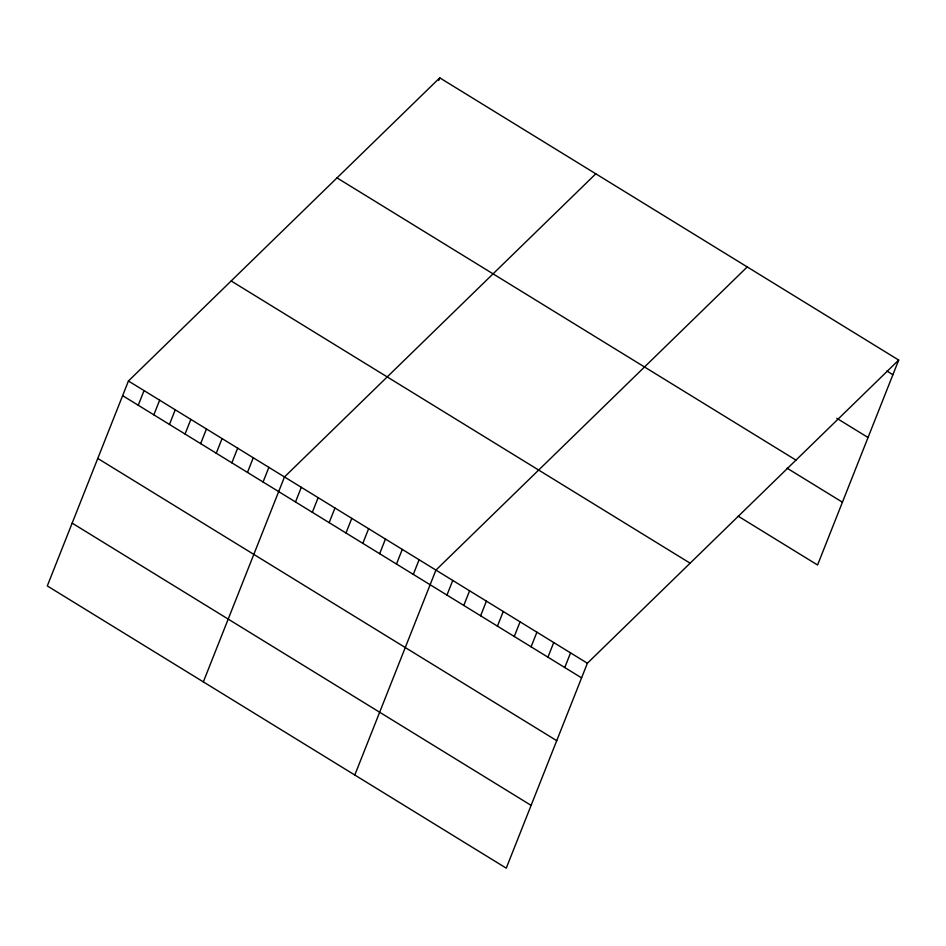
<?xml version="1.0" encoding="UTF-8"?>
<svg xmlns="http://www.w3.org/2000/svg" width="946" height="946" viewBox="0 0 946 946"><rect width="100%" height="100%" fill="white"/><g stroke="black" fill="none" stroke-linecap="round" stroke-linejoin="round"><path stroke-width="1.42" d="M128.431 381.002L47.3 585.929L506.252 868.156L587.383 663.229L898.7 360.071L439.748 77.844L128.431 381.002L587.383 663.229M138.246 405.243L144.04 390.592M153.843 414.845L159.649 400.193M169.452 424.435L175.246 409.784M185.049 434.025L190.856 419.385M200.658 443.627L206.453 428.976M216.267 453.217L222.062 438.577M231.865 462.819L237.671 448.168M247.474 472.409L253.268 457.769M263.071 482.011L268.877 467.359M438.696 80.505L439.748 77.844M203.343 681.889L284.474 476.961L595.791 173.804M295.507 501.948L301.313 487.308M312.334 512.306L318.14 497.655M329.161 522.653L334.967 508.002M345.988 533L351.794 518.349M362.826 543.347L368.621 528.696M379.653 553.694L385.448 539.043M396.48 564.041L402.275 549.401M413.307 574.388L419.102 559.748M354.797 775.022L435.929 570.095L747.245 266.938M446.961 595.093L452.756 580.442M463.788 605.44L469.594 590.789M480.615 615.787L486.421 601.136M497.442 626.134L503.248 611.483M514.269 636.481L520.075 621.829M531.108 646.828L536.902 632.188M547.935 657.174L553.729 642.535M564.762 667.521L570.556 652.882M898.7 360.071L817.569 564.999L738.235 516.209M886.887 371.021L892.906 374.722M836.784 418.298L868.038 437.513M337.013 177.883L795.964 460.111M787.131 468.199L842.425 502.208M231.167 280.962L690.119 563.189M122.637 395.653L581.589 677.88M97.781 458.443L556.721 740.671M72.156 523.138L531.108 805.365"/></g></svg>
